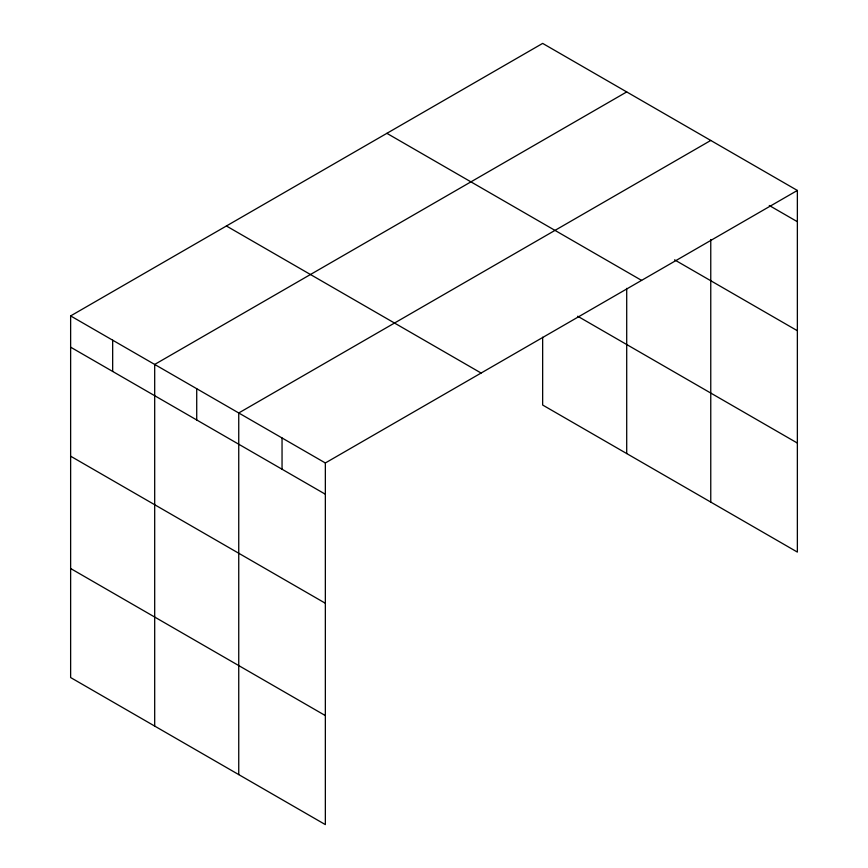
<?xml version="1.0" encoding="UTF-8"?>
<svg xmlns="http://www.w3.org/2000/svg" width="868" height="868" viewBox="0 0 868 868"><rect width="100%" height="100%" fill="white"/><g stroke="black" fill="none" stroke-linecap="round" stroke-linejoin="round"><path stroke-width="1.3" d="M797.366 190.45L325.348 462.969L325.348 824.6L70.633 677.55L70.633 315.919L542.652 43.4L797.366 190.45L797.366 552.081L542.652 405.031L542.652 337.218M626.707 91.932L154.688 364.441L154.688 726.071M710.762 140.453L238.743 412.973L238.743 774.603M769.276 205.499L797.366 221.709M674.577 259.847L797.366 330.73M386.889 133.336L641.593 280.386M577.676 316.223L797.366 443.06M226.407 225.984L481.111 373.045M70.633 315.919L325.348 462.969M70.633 347.178L325.348 494.228M70.633 456.199L325.348 603.249M70.633 568.518L325.348 715.579M710.762 239.525L710.762 502.084M626.707 288.371L626.707 453.552M282.046 437.971L282.046 469.23M196.721 388.712L196.721 419.971M112.666 340.18L112.666 371.439"/></g></svg>
